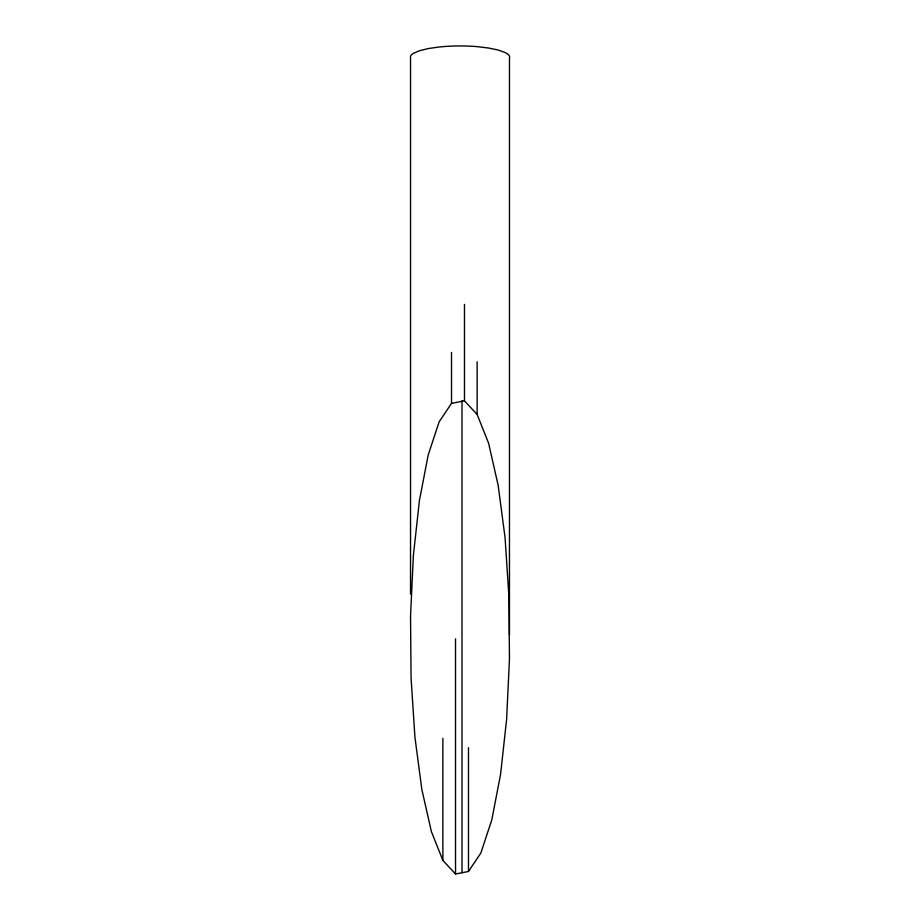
<?xml version="1.0" encoding="UTF-8"?>
<svg xmlns="http://www.w3.org/2000/svg" width="920" height="920" viewBox="0 0 920 920"><rect width="100%" height="100%" fill="white"/><g stroke="black" fill="none" stroke-linecap="round" stroke-linejoin="round"><path stroke-width="1.38" d="M451.513 352.429L451.513 403.374L439.139 421.854L428.191 455.02L419.405 500.618L413.379 555.542L410.538 616.043L411.067 678.005L414.931 737.196L421.866 789.59L431.399 831.611L442.876 860.407L455.526 874L468.487 871.47L480.861 853.001L491.809 819.823L500.595 774.226L506.621 719.302L509.461 658.8L508.932 596.85L505.068 537.648L498.134 485.254L488.6 443.233L477.123 414.448L464.473 400.844L464.473 304.405M451.513 403.374L464.473 400.844M509.461 634.984L509.461 58.293A52.405 11.615 0 0 0 505.068 52.52L498.134 50.025L488.6 48.024L477.123 46.644A48.404 10.729 0 0 0 439.139 47L428.191 48.576L419.405 50.749L413.379 53.371A52.405 11.615 0 0 0 410.538 56.258L410.538 594.044M477.123 361.778L477.123 414.448M468.487 747.649L468.487 871.47M462.001 400.603L462.001 872.735M455.526 638.825L455.526 874M442.876 738.3L442.876 860.407"/></g></svg>
